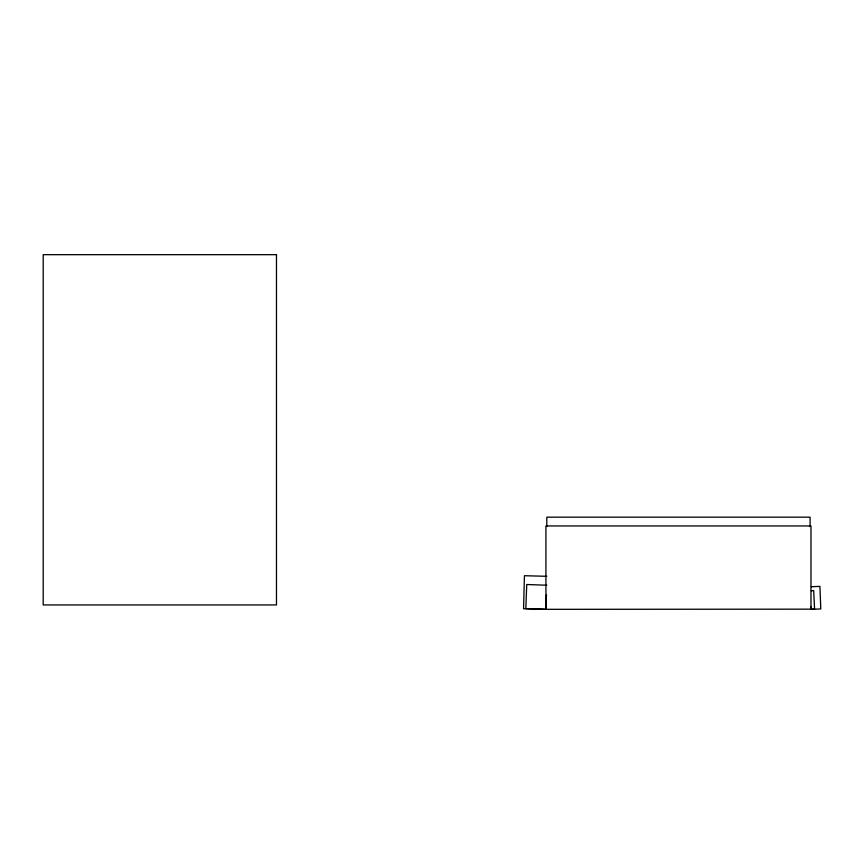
<?xml version="1.0" encoding="UTF-8"?>
<svg xmlns="http://www.w3.org/2000/svg" width="864" height="864" viewBox="0 0 864 864"><rect width="100%" height="100%" fill="white"/><g stroke="black" fill="none" stroke-linecap="round" stroke-linejoin="round"><path stroke-width="1.3" d="M546.804 576.31L524.437 575.716L523.552 608.731L545.929 609.325L546.469 594.605M811.296 590.728L813.694 590.62L814.568 609.163L545.929 609.325L525.841 608.602L526.727 584.507L546.804 585.241M811.328 586.721L819.925 586.386L820.8 608.947L810.983 609.325L810.853 606.679M810.983 609.325L810.983 525.949L545.929 525.949L545.929 609.325M810.097 526.489L810.097 517.18L546.804 517.18L546.804 526.489M276.48 254.675L43.2 254.675L43.2 604.94L276.48 604.94L276.48 254.675"/></g></svg>
